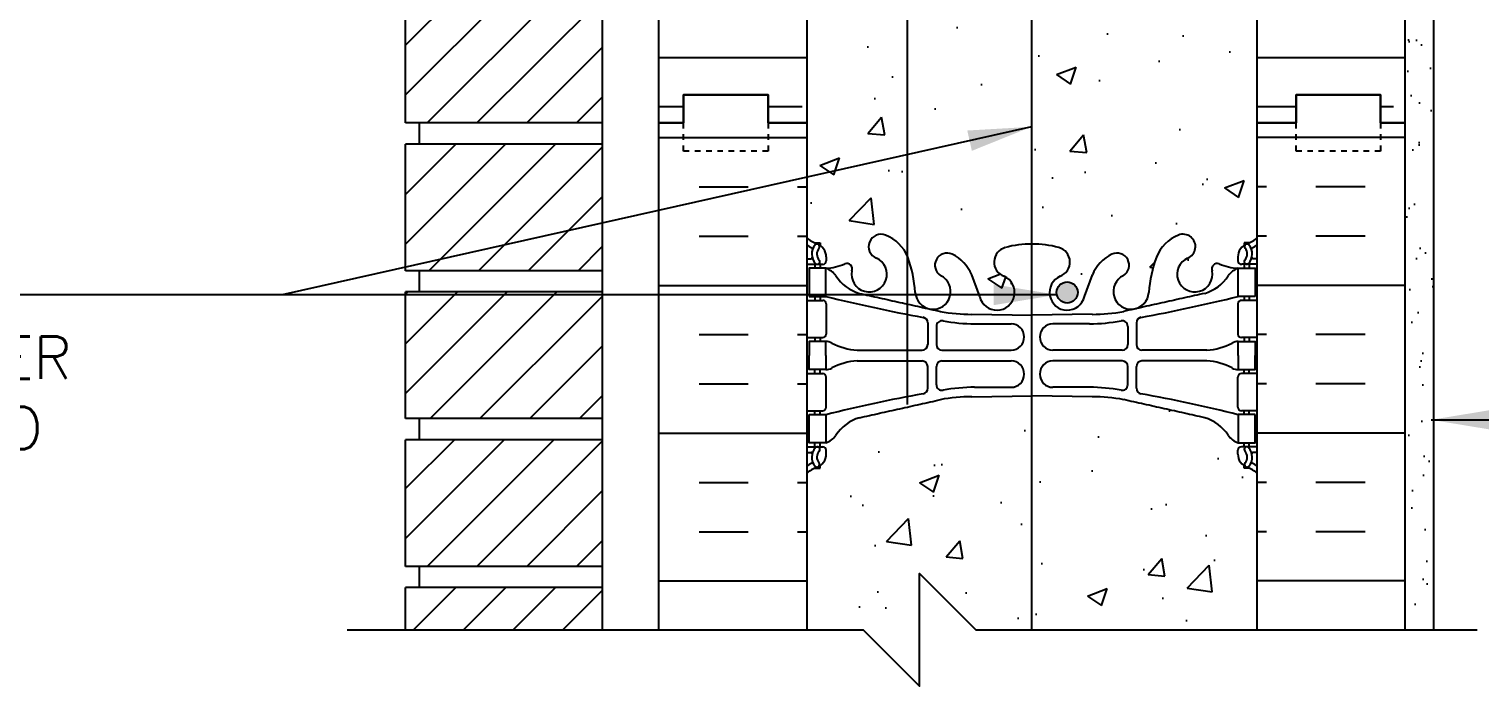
# Model space of a CAD drawing. Header units: inches. Extents: x 148.1 to 227.6, y 132.6 to 222.6.
# Drawn here: x 185.03 to 210.8, y 168.81 to 180.48 of the extents above; entities that cross this region are included whole.
import ezdxf

# ---------------------------------------------------------------- set-up
doc = ezdxf.new("R2010")
doc.units = ezdxf.units.IN
doc.header["$LTSCALE"] = 0.5
doc.header["$MEASUREMENT"] = 0
doc.linetypes.add('DASHED2', pattern=[0.375, 0.25, -0.125])
for name, color, linetype in [('HATCH', 12, 'Continuous'), ('line25', 2, 'Continuous'), ('LINE3', 3, 'Continuous'), ('LINE50', 5, 'Continuous'), ('LINE9', 9, 'Continuous'), ('TEXT', 4, 'Continuous'), ('Web_Edge', 9, 'Continuous')]:
    doc.layers.add(name, color=color, linetype=linetype)
doc.styles.add('DIM', font='romans.shx', dxfattribs={"width": 0.7})
doc.styles.add('ROMANS', font='romans.shx', dxfattribs={"height": 0.75})
doc.dimstyles.new('ext_12', dxfattribs={"dimscale": 12, "dimtxt": 0.09375, "dimasz": 0.09375, "dimexe": 0.09375, "dimexo": 0.0625, "dimgap": 0.0625, "dimtad": 1, "dimdec": 1, "dimzin": 3, "dimdsep": 46, "dimlunit": 4, "dimtxsty": 'DIM', "dimcen": 0.09, "dimdle": 0.09375, "dimclrt": 4, "dimadec": 0, "dimazin": 0, "dimtfac": 1, "dimtdec": 1, "dimtmove": 2, "dimatfit": 3, "dimfxl": 1, "dimfrac": 2, "dimtolj": 1, "dimtzin": 0, "dimarcsym": 0})
pattern_1 = [(45, (127.98476, -19.65897), (-0.4419417, 0.4419417), [])]

msp = doc.modelspace()

# ---------------------------------------------------------------- hatches: boundary and pattern name
at = {"layer": 'HATCH'}
h = msp.add_hatch(dxfattribs=at)
h.set_pattern_fill('AR-CONC', color=256, scale=0.5)
h.set_pattern_definition([(50, (0, 0), (3.5863, -0.31376), [0.375, -4.125]), (355, (0, 0), (-0.693757, 3.76096), [0.3, -3.3]), (100.4514, (0.299, -0.026), (2.892544, 3.4472), [0.3187, -3.50571]), (46.1842, (0, 1), (5.336207, -0.827596), [0.5625, -6.1875]), (96.6356, (0.4447, 0.931), (4.67331, 4.87059), [0.47805, -5.25857]), (351.1842, (0, 1), (4.67331, 4.87059), [0.45, -4.95]), (21, (0.5, 0.75), (2.984535, -2.013094), [0.375, -4.125]), (326, (0.5, 0.75), (1.216577, 3.62575), [0.3, -3.3]), (71.4514, (0.7487, 0.5822), (4.20111, 1.612656), [0.3187, -3.50571]), (37.5, (0, 0), (0.0607993, 1.6644693), [0, -3.26, 0, -3.35, 0, -3.3125]), (7.5, (0, 0), (1.315348, 1.972059), [0, -1.91, 0, -3.185, 0, -1.2625]), (327.5, (-1.115, 0), (2.669112, -0.1127744), [0, -1.25, 0, -3.9, 0, -5.175]), (317.5, (-1.615, 0), (2.91593, 0.500525), [0, -1.625, 0, -2.59, 0, -3.675])])
edge = h.paths.add_edge_path()
edge.add_arc((206.623, 220.148), 0.364, 109.6613, 145.0225, ccw=False)
edge.add_line((206.501, 220.491), (206.606, 220.491))
edge.add_line((206.606, 220.491), (206.606, 220.561))
edge.add_line((206.606, 220.561), (206.559, 220.561))
edge.add_arc((206.559, 220.623), 0.0625, 180, 270, ccw=False)
edge.add_line((206.496, 220.623), (206.496, 220.691))
edge.add_arc((206.746, 220.691), 0.25, 124.0558, 180, ccw=False)
edge.add_line((206.606, 220.898), (206.606, 220.94))
edge.add_line((206.606, 220.94), (206.696, 220.94))
edge.add_arc((206.496, 221.398), 0.5, 293.5782, 313.7891)
edge.add_line((206.842, 221.037), (206.842, 221.575))
edge.add_line((206.842, 221.575), (201.842, 221.575))
edge.add_line((201.842, 221.575), (200.842, 222.575))
edge.add_line((200.842, 222.575), (200.842, 220.575))
edge.add_line((200.842, 220.575), (199.842, 221.575))
edge.add_line((199.842, 221.575), (198.842, 221.575))
edge.add_line((198.842, 221.575), (198.842, 221.037))
edge.add_arc((199.188, 221.398), 0.5, 226.2109, 246.4218)
edge.add_line((198.988, 220.94), (199.078, 220.94))
edge.add_line((199.078, 220.94), (199.078, 220.898))
edge.add_arc((198.938, 220.691), 0.25, 0, 55.9442, ccw=False)
edge.add_line((199.188, 220.691), (199.188, 220.623))
edge.add_arc((199.126, 220.623), 0.0625, -90, 0, ccw=False)
edge.add_line((199.126, 220.561), (199.078, 220.561))
edge.add_line((199.078, 220.561), (199.078, 220.491))
edge.add_line((199.078, 220.491), (199.183, 220.491))
edge.add_arc((199.061, 220.148), 0.364, 34.9775, 70.3387, ccw=False)
edge.add_arc((199.984, 220.76), 0.743, 212.7919, 253.8107)
edge.add_spline(control_points=[(199.776, 220.045), (201.214, 219.725)], knot_values=[0, 0, 1, 1], degree=1, periodic=0)
edge.add_arc((201.77, 222.657), 2.984, 259.2546, 270.0995)
edge.add_line((201.775, 219.673), (202.842, 219.657))
edge.add_line((202.842, 219.657), (203.909, 219.673))
edge.add_arc((203.914, 222.657), 2.984, 269.9005, 280.7454)
edge.add_spline(control_points=[(204.47, 219.725), (205.908, 220.045)], knot_values=[0, 0, 1, 1], degree=1, periodic=0)
edge.add_arc((205.7, 220.76), 0.743, 286.1893, 327.2081)
h.paths.add_polyline_path([(206.842, 216.845, 0.088416), (206.696, 216.942), (206.606, 216.942), (206.606, 216.984, -0.249069), (206.496, 217.191), (206.496, 217.258, -0.414214), (206.559, 217.321), (206.606, 217.321), (206.606, 217.391), (206.501, 217.391, 0.085348), (206.172, 217.315, -0.669601), (206.039, 217.436, 2.087231), (205.605, 217.211, -1), (205.442, 216.802, -0.21345), (205.05, 217.192, -0.069923), (204.913, 217.835, 1.702394), (204.463, 217.523, -0.940793), (204.259, 217.139, -0.173075), (203.914, 217.506), (203.771, 217.893, 1.612474), (203.339, 217.533, -0.734872), (203.316, 217.022, -0.068475), (202.842, 216.96, -0.068475), (202.368, 217.022, -0.734872), (202.345, 217.533, 1.612474), (201.913, 217.893), (201.771, 217.506, -0.173075), (201.425, 217.139, -0.940793), (201.221, 217.523, 1.702394), (200.771, 217.835, -0.069923), (200.635, 217.192, -0.21345), (200.242, 216.802, -1), (200.079, 217.211, 2.087231), (199.645, 217.436, -0.669601), (199.513, 217.315, 0.085348), (199.183, 217.391), (199.078, 217.391), (199.078, 217.321), (199.126, 217.321, -0.414214), (199.188, 217.258), (199.188, 217.191, -0.249069), (199.078, 216.984), (199.078, 216.942), (198.988, 216.942, 0.088416), (198.842, 216.845), (198.842, 214.81), (198.842, 214.051), (198.921, 214.293, -0.725737), (199.027, 214.312), (199.076, 214.162), (199.202, 214.162, -0.414214), (199.252, 214.112), (199.252, 214.082), (199.352, 214.082), (199.352, 212.48, -0.380397), (199.645, 212.185, 2.087231), (200.079, 212.41, -1), (200.242, 212.818, -0.21345), (200.635, 212.429, -0.069923), (200.771, 211.785, 1.702394), (201.221, 212.098, -0.940793), (201.425, 212.481, -0.173075), (201.771, 212.114), (201.913, 211.728, 1.612474), (202.345, 212.087, -0.734872), (202.368, 212.598, -0.068475), (202.842, 212.66, -0.068475), (203.316, 212.598, -0.734872), (203.339, 212.087, 1.612474), (203.771, 211.728), (203.914, 212.114, -0.173075), (204.259, 212.481, -0.940793), (204.463, 212.098, 1.702394), (204.913, 211.785, -0.069923), (205.05, 212.429, -0.21345), (205.442, 212.818, -1), (205.605, 212.41, 2.087231), (206.039, 212.185, -0.380392), (206.332, 212.48), (206.332, 214.082), (206.432, 214.082), (206.432, 214.112, -0.414214), (206.482, 214.162), (206.608, 214.162), (206.651, 214.293, -0.725737), (206.757, 214.312), (206.842, 214.051)])
h.paths.add_polyline_path([(206.212, 205.923), (206.332, 206.123), (206.332, 207.591, 0.268138), (206.171, 207.74), (199.513, 207.74, 0.268156), (199.352, 207.591), (199.352, 206.123), (199.472, 205.923), (199.472, 205.81), (199.472, 205.698), (199.352, 205.498), (199.352, 204.029, 0.268156), (199.513, 203.881), (206.171, 203.881, 0.268138), (206.332, 204.029), (206.332, 205.498), (206.212, 205.698), (206.212, 205.81)])
h.paths.add_polyline_path([(202.391, 201.912), (199.727, 201.912, 0.225652), (199.352, 201.537), (199.352, 201.347, -0.154761), (199.622, 201.313, -0.520567), (199.929, 201.313, -0.520567), (200.225, 201.313, -0.520567), (200.464, 201.313, -0.520567), (200.844, 201.313, -0.520567), (201.367, 201.313, -0.520567), (201.868, 201.313, -0.520567), (202.231, 201.313, -0.520567), (202.68, 201.313, -0.111436), (202.766, 201.39), (202.766, 201.537, 0.225652)])
h.paths.add_polyline_path([(202.766, 203.319, 0.225652), (202.391, 203.694), (199.727, 203.694, 0.225652), (199.352, 203.319), (199.352, 202.478, 0.225652), (199.727, 202.103), (202.391, 202.103, 0.225652), (202.766, 202.478)])
h.paths.add_polyline_path([(206.332, 203.319, 0.225652), (205.957, 203.694), (203.293, 203.694, 0.225652), (202.918, 203.319), (202.918, 202.478, 0.225652), (203.293, 202.103), (205.957, 202.103, 0.225652), (206.332, 202.478)])
h.paths.add_polyline_path([(205.957, 201.912), (203.293, 201.912, 0.225652), (202.918, 201.537), (202.918, 201.424, -0.22156), (203.11, 201.313, -0.520567), (203.297, 201.313, -0.520567), (203.801, 201.313, -0.520567), (204.028, 201.313, -0.364923), (204.342, 201.313, -0.364923), (204.656, 201.313, -0.520567), (204.883, 201.313, -0.520567), (205.387, 201.313, -0.520567), (205.573, 201.313, -0.520567), (206.003, 201.313, -0.35103), (206.332, 201.409), (206.332, 201.537, 0.225652)])
h.paths.add_polyline_path([(202.766, 210.924, 0.225652), (202.391, 211.299), (199.727, 211.299, 0.225652), (199.352, 210.924), (199.352, 210.084, 0.225652), (199.727, 209.709), (202.391, 209.709, 0.225652), (202.766, 210.084)])
h.paths.add_polyline_path([(202.766, 209.143, 0.225652), (202.391, 209.518), (199.727, 209.518, 0.225652), (199.352, 209.143), (199.352, 208.302, 0.225652), (199.727, 207.927), (202.391, 207.927, 0.225652), (202.766, 208.302)])
h.paths.add_polyline_path([(206.332, 208.302), (206.332, 209.143, 0.225652), (205.957, 209.518), (203.293, 209.518, 0.225652), (202.918, 209.143), (202.918, 208.302, 0.225652), (203.293, 207.927), (205.957, 207.927, 0.225652)])
h.paths.add_polyline_path([(206.332, 210.924, 0.225652), (205.957, 211.299), (203.293, 211.299, 0.225652), (202.918, 210.924), (202.918, 210.084, 0.225652), (203.293, 209.709), (205.957, 209.709, 0.225652), (206.332, 210.084)])
h.paths.add_polyline_path([(226.605, 201.31), (206.477, 201.31), (206.477, 201.342, 0.0436), (206.452, 201.313, 0.520567), (206.003, 201.313, 0.520567), (205.573, 201.313, 0.520567), (205.387, 201.313, 0.520567), (204.883, 201.313, 0.520567), (204.656, 201.313, 0.364923), (204.342, 201.313, 0.364923), (204.028, 201.313, 0.520567), (203.801, 201.313, 0.520567), (203.297, 201.313, 0.520567), (203.11, 201.313, 0.520567), (202.68, 201.313, 0.520567), (202.231, 201.313, 0.520567), (201.868, 201.313, 0.520567), (201.367, 201.313, 0.520567), (200.844, 201.313, 0.520567), (200.464, 201.313, 0.520567), (200.225, 201.313, 0.520567), (199.929, 201.313, 0.520567), (199.622, 201.313, 0.154761), (199.352, 201.347, 0.086464), (199.207, 201.293), (199.207, 200.455), (198.842, 200.455), (198.842, 199.705), (199.207, 199.705), (199.207, 198.505), (198.842, 198.505), (198.842, 197.186, -0.487807), (199.102, 197.189, -0.182463), (199.21, 197.263), (202.056, 197.263), (202.056, 197.31), (206.842, 197.31), (207.542, 198.81), (209.542, 198.81), (210.241, 197.31), (213.241, 197.31), (213.94, 198.81), (215.94, 198.81), (216.64, 197.31), (219.64, 197.31), (220.339, 198.81), (222.339, 198.81), (223.039, 197.31), (226.039, 197.31), (226.605, 198.523)])
h.paths.add_polyline_path([(202.056, 197.263), (199.21, 197.263), (199.21, 194.81), (202.056, 194.81)])
h.paths.add_polyline_path([(200.079, 194.41, -0.228211), (199.95, 194.551), (199.21, 194.551), (199.21, 194.808), (199.207, 194.81), (199.21, 194.81), (199.21, 197.263, 0.182463), (199.102, 197.189, 0.487807), (198.842, 197.186), (198.842, 196.81), (198.842, 194.776, 0.088416), (198.988, 194.679), (199.078, 194.679), (199.078, 194.637, -0.249069), (199.188, 194.43), (199.188, 194.362, -0.414214), (199.126, 194.3), (199.078, 194.3), (199.078, 194.23), (199.183, 194.23, 0.085348), (199.513, 194.305, -0.669601), (199.645, 194.185, 2.087231)])
h.paths.add_polyline_path([(201.221, 194.098, -0.940793), (201.425, 194.481, -0.173075), (201.771, 194.114), (201.913, 193.728, 1.612474), (202.345, 194.087, -0.589759), (202.272, 194.551), (200.573, 194.551, -0.050441), (200.635, 194.429, -0.068226), (200.77, 193.801, 1.753171)])
h.paths.add_polyline_path([(203.914, 194.114, -0.173075), (204.259, 194.481, -0.940793), (204.463, 194.098, 1.753171), (204.914, 193.801, -0.068226), (205.05, 194.429, -0.050441), (205.111, 194.551), (203.412, 194.551, -0.589759), (203.339, 194.087, 1.612474), (203.771, 193.728)])
h.paths.add_polyline_path([(204.259, 181.139, -0.173075), (203.914, 181.506), (203.771, 181.893, 1.612474), (203.339, 181.533, -0.734872), (203.316, 181.022, -0.068475), (202.842, 180.96, -0.068475), (202.368, 181.022, -0.734872), (202.345, 181.533, 1.612474), (201.913, 181.893), (201.771, 181.506, -0.173075), (201.425, 181.139, -0.940793), (201.221, 181.523, 1.702394), (200.771, 181.835, -0.069923), (200.635, 181.192, -0.21345), (200.242, 180.802, -1), (200.079, 181.211, 2.087231), (199.645, 181.436, -0.669601), (199.513, 181.315, 0.085348), (199.183, 181.391), (199.078, 181.391), (199.078, 181.321), (199.126, 181.321, -0.414214), (199.188, 181.258), (199.188, 181.191, -0.249069), (199.078, 180.984), (199.078, 180.942), (198.988, 180.942, 0.088416), (198.842, 180.845), (198.842, 178.81), (198.842, 176.776, 0.088416), (198.988, 176.679), (199.078, 176.679), (199.078, 176.637, -0.249069), (199.188, 176.43), (199.188, 176.362, -0.414214), (199.126, 176.3), (199.078, 176.3), (199.078, 176.23), (199.183, 176.23, 0.085348), (199.513, 176.305, -0.669601), (199.645, 176.185, 2.087231), (200.079, 176.41, -1), (200.242, 176.818, -0.21345), (200.635, 176.429, -0.069923), (200.771, 175.785, 1.702394), (201.221, 176.098, -0.940793), (201.425, 176.481, -0.173075), (201.771, 176.114), (201.913, 175.728, 1.612474), (202.345, 176.087, -0.734872), (202.368, 176.598, -0.068475), (202.842, 176.66, -0.068475), (203.316, 176.598, -0.734872), (203.339, 176.087, 1.612474), (203.771, 175.728), (203.914, 176.114, -0.173075), (204.259, 176.481, -0.940793), (204.463, 176.098, 1.702394), (204.913, 175.785, -0.069923), (205.05, 176.429, -0.21345), (205.442, 176.818, -1), (205.605, 176.41, 2.087231), (206.039, 176.185, -0.669601), (206.172, 176.305, 0.085348), (206.501, 176.23), (206.606, 176.23), (206.606, 176.3), (206.559, 176.3, -0.414214), (206.496, 176.362), (206.496, 176.43, -0.249069), (206.606, 176.637), (206.606, 176.679), (206.696, 176.679, 0.088416), (206.842, 176.776), (206.842, 178.81), (206.842, 180.845, 0.088416), (206.696, 180.942), (206.606, 180.942), (206.606, 180.984, -0.249069), (206.496, 181.191), (206.496, 181.258, -0.414214), (206.559, 181.321), (206.606, 181.321), (206.606, 181.391), (206.501, 181.391, 0.085348), (206.172, 181.315, -0.669601), (206.039, 181.436, 2.087231), (205.605, 181.211, -1), (205.442, 180.802, -0.21345), (205.05, 181.192, -0.069923), (204.913, 181.835, 1.702394), (204.463, 181.523, -0.940793)])
edge = h.paths.add_edge_path()
edge.add_spline(control_points=[(205.908, 173.575), (204.47, 173.896)], knot_values=[0, 0, 1, 1], degree=1, periodic=0)
edge.add_arc((203.914, 170.964), 2.984, 79.2546, 90.0995)
edge.add_line((203.909, 173.948), (202.842, 173.964))
edge.add_line((202.842, 173.964), (201.775, 173.948))
edge.add_arc((201.77, 170.964), 2.984, 89.9005, 100.7454)
edge.add_spline(control_points=[(201.214, 173.896), (199.776, 173.575)], knot_values=[0, 0, 1, 1], degree=1, periodic=0)
edge.add_arc((199.984, 172.861), 0.743, 106.1893, 145.772)
edge.add_arc((199.061, 173.472), 0.364, 289.6613, 327.9576, ccw=False)
edge.add_line((199.183, 173.13), (199.078, 173.13))
edge.add_line((199.078, 173.13), (199.078, 173.06))
edge.add_line((199.078, 173.06), (199.126, 173.06))
edge.add_arc((199.126, 172.997), 0.0625, 0, 90, ccw=False)
edge.add_line((199.188, 172.997), (199.188, 172.93))
edge.add_arc((198.938, 172.93), 0.25, 304.0558, 360, ccw=False)
edge.add_line((199.078, 172.723), (199.078, 172.681))
edge.add_line((199.078, 172.681), (198.988, 172.681))
edge.add_arc((199.188, 172.223), 0.5, 113.5782, 133.7891)
edge.add_line((198.842, 172.584), (198.842, 169.81))
edge.add_line((198.842, 169.81), (199.842, 169.81))
edge.add_line((199.842, 169.81), (200.842, 168.81))
edge.add_line((200.842, 168.81), (200.842, 170.81))
edge.add_line((200.842, 170.81), (201.842, 169.81))
edge.add_line((201.842, 169.81), (206.842, 169.81))
edge.add_line((206.842, 169.81), (206.842, 172.584))
edge.add_arc((206.496, 172.223), 0.5, 46.2109, 66.4218)
edge.add_line((206.696, 172.681), (206.606, 172.681))
edge.add_line((206.606, 172.681), (206.606, 172.723))
edge.add_arc((206.746, 172.93), 0.25, 180, 235.9442, ccw=False)
edge.add_line((206.496, 172.93), (206.496, 172.997))
edge.add_arc((206.559, 172.997), 0.0625, 90, 180, ccw=False)
edge.add_line((206.559, 173.06), (206.606, 173.06))
edge.add_line((206.606, 173.06), (206.606, 173.13))
edge.add_line((206.606, 173.13), (206.501, 173.13))
edge.add_arc((206.623, 173.472), 0.364, 212.0424, 250.3387, ccw=False)
edge.add_arc((205.7, 172.861), 0.743, 34.228, 73.8107)
h = msp.add_hatch(dxfattribs=at)
h.set_pattern_fill('INSUL', color=256, scale=7, style=0)
h.set_pattern_definition([(0, (208.3817, 190.474), (0, 2.625), []), (0, (208.3817, 191.349), (0, 2.625), [0.875, -0.875]), (0, (208.3817, 192.224), (0, 2.625), [0.875, -0.875])])
h.paths.add_polyline_path([(196.217, 178.81), (196.655, 178.81), (196.655, 179.31), (198.155, 179.31), (198.155, 178.81), (198.842, 178.81), (198.842, 196.81), (198.155, 196.81), (198.155, 197.31), (196.655, 197.31), (196.655, 196.81), (196.217, 196.81)])
h.paths.add_polyline_path([(209.467, 195.56), (206.842, 195.56), (206.842, 178.81), (207.53, 178.81), (207.53, 179.31), (209.03, 179.31), (209.03, 178.81), (209.467, 178.81)])
h.paths.add_polyline_path([(209.467, 195.56), (206.842, 195.56), (206.842, 178.81), (207.53, 178.81), (207.53, 179.31), (209.03, 179.31), (209.03, 178.81), (209.467, 178.81)])
h.paths.add_polyline_path([(209.467, 195.56), (206.842, 195.56), (206.842, 178.81), (207.53, 178.81), (207.53, 179.31), (209.03, 179.31), (209.03, 178.81), (209.467, 178.81)])
h = msp.add_hatch(dxfattribs=at)
h.set_pattern_fill('AR-SAND', color=256, scale=0.5, style=0)
h.set_pattern_definition([(37.5, (133.76064, 68.7826), (-0.0314967, 0.963412), [0, -0.76, 0, -0.85, 0, -0.8125]), (7.5, (133.7606, 68.7826), (0.884888, 1.411073), [0, -0.41, 0, -0.685, 0, -0.2625]), (327.5, (133.14564, 68.7826), (1.557071, 0.0028295), [0, -0.25, 0, -0.9, 0, -1.175]), (317.5, (133.1456, 68.7826), (1.503063, 0.438838), [0, -0.125, 0, -0.59, 0, -0.675])])
h.paths.add_polyline_path([(209.967, 194.81), (209.467, 194.81), (209.467, 178.81), (209.467, 169.81), (209.967, 169.81)])
h = msp.add_hatch(dxfattribs=at)
h.set_pattern_fill('ANSI31', color=256, scale=5, style=0)
h.set_pattern_definition(pattern_1)
h.paths.add_polyline_path([(195.217, 181.06), (191.717, 181.06), (191.717, 178.81), (195.217, 178.81)])
h = msp.add_hatch(dxfattribs=at)
h.set_pattern_fill('ANSI31', color=256, scale=5, style=0)
h.set_pattern_definition(pattern_1)
h.paths.add_polyline_path([(195.217, 176.185), (195.217, 178.435), (191.717, 178.435), (191.717, 176.185)])
h = msp.add_hatch(dxfattribs=at)
h.set_pattern_fill('ANSI31', color=256, scale=5, style=0)
h.set_pattern_definition(pattern_1)
h.paths.add_polyline_path([(195.217, 175.526), (195.217, 175.81), (191.717, 175.81), (191.717, 174.878)])
h = msp.add_hatch(dxfattribs=at)
h.set_pattern_fill('ANSI31', color=256, scale=5, style=0)
h.set_pattern_definition(pattern_1)
h.paths.add_polyline_path([(195.217, 173.56), (195.217, 175.526), (191.717, 174.878), (191.717, 173.56)])
h = msp.add_hatch(dxfattribs=at)
h.set_pattern_fill('ANSI31', color=256, scale=5, style=0)
h.set_pattern_definition([(45, (127.98476, -27.53397), (-0.4419417, 0.4419417), [])])
h.paths.add_polyline_path([(195.217, 173.185), (191.717, 173.185), (191.717, 170.935), (195.217, 170.935)])
at = {"layer": 'LINE3'}
msp.add_hatch(color=256, dxfattribs=at).paths.add_polyline_path([(203.278, 175.8, 1), (203.653, 175.8, 1)])

# ---------------------------------------------------------------- linework, layer by layer
at = {"layer": 'HATCH'}
for p, q in [((196.217, 178.551), (198.842, 178.551)), ((209.467, 178.551), (206.842, 178.551)), ((196.93, 177.676), (197.805, 177.676)), ((198.68, 177.676), (198.842, 177.676)), ((207.004, 177.676), (206.842, 177.676)), ((208.754, 177.676), (207.879, 177.676)), ((196.93, 176.801), (197.805, 176.801)), ((198.68, 176.801), (198.842, 176.801)), ((207.004, 176.801), (206.842, 176.801)), ((208.754, 176.801), (207.879, 176.801)), ((196.217, 175.926), (198.842, 175.926)), ((209.467, 175.926), (206.842, 175.926)), ((196.93, 175.051), (197.805, 175.051)), ((198.68, 175.051), (198.842, 175.051)), ((207.004, 175.051), (206.842, 175.051)), ((208.754, 175.051), (207.879, 175.051)), ((196.93, 174.176), (197.805, 174.176)), ((198.68, 174.176), (198.842, 174.176)), ((207.004, 174.176), (206.842, 174.176)), ((208.754, 174.176), (207.879, 174.176)), ((196.217, 173.301), (198.842, 173.301)), ((209.467, 173.301), (206.842, 173.301)), ((196.93, 172.426), (197.805, 172.426)), ((198.68, 172.426), (198.842, 172.426)), ((207.004, 172.426), (206.842, 172.426)), ((208.754, 172.426), (207.879, 172.426)), ((196.93, 171.551), (197.805, 171.551)), ((198.68, 171.551), (198.842, 171.551)), ((207.004, 171.551), (206.842, 171.551)), ((208.754, 171.551), (207.879, 171.551)), ((191.717, 170.549), (191.729, 170.56)), ((191.863, 169.81), (192.613, 170.56)), ((192.747, 169.81), (193.497, 170.56)), ((193.63, 169.81), (194.38, 170.56)), ((196.217, 170.676), (198.842, 170.676)), ((209.467, 170.676), (206.842, 170.676)), ((194.514, 169.81), (195.217, 170.513))]:
    msp.add_line(p, q, dxfattribs=at)
at = {"layer": 'line25'}
for p, q in [((198.842, 196.81), (198.842, 178.81)), ((206.842, 178.81), (206.842, 196.81)), ((191.717, 178.81), (191.717, 181.06)), ((195.217, 169.81), (195.217, 181.06)), ((195.217, 178.81), (191.717, 178.81)), ((191.967, 178.435), (191.967, 178.81)), ((198.842, 178.81), (198.842, 169.81)), ((206.842, 169.81), (206.842, 178.81)), ((191.717, 176.185), (191.717, 178.435)), ((195.217, 178.435), (191.717, 178.435)), ((195.217, 176.185), (191.717, 176.185)), ((191.967, 175.81), (191.967, 176.185)), ((195.217, 175.81), (191.717, 175.81)), ((191.717, 173.56), (191.717, 175.81)), ((195.217, 173.56), (191.717, 173.56)), ((191.967, 173.185), (191.967, 173.56)), ((191.717, 170.935), (191.717, 173.185)), ((195.217, 173.185), (191.717, 173.185)), ((195.217, 170.935), (191.717, 170.935)), ((191.967, 170.56), (191.967, 170.935)), ((191.717, 169.81), (191.717, 170.56)), ((195.217, 170.56), (191.717, 170.56))]:
    msp.add_line(p, q, dxfattribs=at)
at = {"layer": 'LINE3'}
for p, q in [((200.624, 194.551), (200.624, 173.81)), ((202.831, 190.532), (202.831, 169.81))]:
    msp.add_line(p, q, dxfattribs=at)
msp.add_circle((203.466, 175.8), 0.188, dxfattribs=at)
at = {"layer": 'LINE50'}
for p, q in [((196.217, 178.81), (196.217, 196.81)), ((209.467, 178.81), (209.467, 196.81)), ((196.217, 169.81), (196.217, 178.81)), ((209.467, 169.81), (209.467, 178.81))]:
    msp.add_line(p, q, dxfattribs=at)
for points in [[(198.842, 178.81), (198.155, 178.81), (198.155, 179.31), (196.655, 179.31), (196.655, 178.81), (196.217, 178.81)], [(196.217, 178.81), (196.655, 178.81), (196.655, 179.31), (198.155, 179.31), (198.155, 178.81), (198.842, 178.81)], [(206.842, 178.81), (207.53, 178.81), (207.53, 179.31), (209.03, 179.31), (209.03, 178.81), (209.467, 178.81)], [(209.467, 178.81), (209.03, 178.81), (209.03, 179.31), (207.53, 179.31), (207.53, 178.81), (206.842, 178.81)]]:
    msp.add_lwpolyline(points, dxfattribs=at)
at = {"layer": 'LINE9'}
msp.add_line((209.967, 194.81), (209.967, 169.81), dxfattribs=at)
at = {"layer": 'LINE9', "linetype": 'DASHED2', "ltscale": 0.15}
for points in [[(198.155, 178.81), (198.155, 178.81), (198.155, 178.31), (196.655, 178.31), (196.655, 178.81), (196.655, 178.81)], [(209.03, 178.81), (209.03, 178.81), (209.03, 178.31), (207.53, 178.31), (207.53, 178.81), (207.53, 178.81)]]:
    msp.add_lwpolyline(points, dxfattribs=at)
at = {"layer": 'LINE9'}
msp.add_lwpolyline([(190.685, 169.81), (199.842, 169.81), (200.842, 168.81), (200.842, 170.81), (201.842, 169.81), (210.748, 169.81)], dxfattribs=at)
at = {"layer": 'Web_Edge'}
for p, q in [((198.988, 176.679), (199.078, 176.679)), ((199.078, 176.679), (199.078, 176.637)), ((206.696, 176.679), (206.606, 176.679)), ((206.606, 176.679), (206.606, 176.637)), ((198.842, 176.4), (198.92, 176.4)), ((198.842, 176.3), (199.126, 176.3)), ((198.988, 176.3), (198.988, 176.23)), ((199.078, 176.3), (199.078, 176.23)), ((199.188, 176.43), (199.188, 176.362)), ((206.496, 176.43), (206.496, 176.362)), ((206.842, 176.3), (206.559, 176.3)), ((206.606, 176.3), (206.606, 176.23)), ((206.696, 176.3), (206.696, 176.23)), ((206.842, 176.4), (206.764, 176.4)), ((201.913, 175.728), (201.771, 176.114)), ((203.771, 175.728), (203.914, 176.114)), ((198.988, 175.73), (198.988, 175.66)), ((199.078, 175.73), (199.078, 175.66)), ((206.606, 175.73), (206.606, 175.66)), ((206.696, 175.73), (206.696, 175.66)), ((198.842, 175.66), (199.126, 175.66)), ((199.188, 175.597), (199.188, 175.062)), ((206.496, 175.597), (206.496, 175.062)), ((206.842, 175.66), (206.559, 175.66)), ((200.99, 175.26), (200.99, 174.875)), ((201.143, 175.198), (201.143, 174.875)), ((201.775, 175.412), (202.842, 175.396)), ((201.823, 175.244), (202.47, 175.244)), ((203.909, 175.412), (202.842, 175.396)), ((203.861, 175.244), (203.214, 175.244)), ((204.542, 175.198), (204.542, 174.875)), ((204.694, 175.26), (204.694, 174.875)), ((198.842, 175), (199.126, 175)), ((198.988, 175), (198.988, 174.93)), ((199.078, 175), (199.078, 174.93)), ((206.842, 175), (206.559, 175)), ((206.606, 175), (206.606, 174.93)), ((206.696, 175), (206.696, 174.93)), ((199.736, 174.774), (200.89, 174.775)), ((201.243, 174.775), (202.47, 174.775)), ((204.442, 174.775), (203.214, 174.775)), ((205.948, 174.774), (204.794, 174.775)), ((198.988, 174.36), (198.988, 174.43)), ((199.078, 174.36), (199.078, 174.43)), ((199.736, 174.585), (200.89, 174.584)), ((200.99, 174.1), (200.99, 174.484)), ((201.143, 174.162), (201.143, 174.484)), ((201.243, 174.584), (202.47, 174.584)), ((204.442, 174.584), (203.214, 174.584)), ((204.542, 174.162), (204.542, 174.484)), ((204.694, 174.1), (204.694, 174.484)), ((205.948, 174.585), (204.794, 174.584)), ((206.606, 174.36), (206.606, 174.43)), ((206.696, 174.36), (206.696, 174.43)), ((198.842, 174.36), (199.126, 174.36)), ((199.188, 173.762), (199.188, 174.297)), ((206.496, 173.762), (206.496, 174.297)), ((206.842, 174.36), (206.559, 174.36)), ((201.775, 173.948), (202.842, 173.964)), ((201.823, 174.116), (202.47, 174.116)), ((203.909, 173.948), (202.842, 173.964)), ((203.861, 174.116), (203.214, 174.116)), ((198.842, 173.7), (199.126, 173.7)), ((198.988, 173.63), (198.988, 173.7)), ((199.078, 173.63), (199.078, 173.7)), ((206.842, 173.7), (206.559, 173.7)), ((206.606, 173.63), (206.606, 173.7)), ((206.696, 173.63), (206.696, 173.7)), ((198.988, 173.06), (198.988, 173.13)), ((199.078, 173.06), (199.078, 173.13)), ((206.606, 173.06), (206.606, 173.13)), ((206.696, 173.06), (206.696, 173.13)), ((198.842, 173.06), (199.126, 173.06)), ((198.842, 172.96), (198.92, 172.96)), ((199.188, 172.93), (199.188, 172.997)), ((206.496, 172.93), (206.496, 172.997)), ((206.842, 173.06), (206.559, 173.06)), ((206.842, 172.96), (206.764, 172.96)), ((198.988, 172.681), (199.078, 172.681)), ((199.078, 172.681), (199.078, 172.723)), ((206.606, 172.681), (206.606, 172.723)), ((206.696, 172.681), (206.606, 172.681))]:
    msp.add_line(p, q, dxfattribs=at)
for points in [[(198.883, 175.73), (199.183, 175.73), (199.183, 176.23), (198.883, 176.23)], [(206.801, 175.73), (206.501, 175.73), (206.501, 176.23), (206.801, 176.23)], [(198.883, 173.63), (199.183, 173.63), (199.183, 173.13), (198.883, 173.13)], [(206.801, 173.63), (206.501, 173.63), (206.501, 173.13), (206.801, 173.13)]]:
    msp.add_lwpolyline(points, close=True, dxfattribs=at)
for points in [[(199.183, 174.68), (199.183, 174.93), (198.883, 174.93), (198.883, 174.68)], [(206.501, 174.68), (206.501, 174.93), (206.801, 174.93), (206.801, 174.68)], [(199.183, 174.68), (199.183, 174.43), (198.883, 174.43), (198.883, 174.68)], [(206.501, 174.68), (206.501, 174.43), (206.801, 174.43), (206.801, 174.68)]]:
    msp.add_lwpolyline(points, dxfattribs=at)
for centre, radius, start, end in [((199.188, 177.137), 0.5, 226.2109, 250.5288), ((200.161, 176.614), 0.22, 68.1963, 248.1963), ((200.003, 176.185), 0.677, 21.1239, 69.3197), ((205.681, 176.185), 0.677, 110.6803, 158.8761), ((205.523, 176.614), 0.22, 291.8037, 111.8037), ((206.496, 177.137), 0.5, 289.4712, 313.7891), ((199.188, 177.137), 0.6, 234.7832, 245.0748), ((199.182, 176.484), 0.25, 140.1145, 222.4609), ((198.926, 176.574), 0.021, 343.464, 63.9957), ((199.024, 176.615), 0.045, 321.448, 139.1879), ((198.938, 176.43), 0.25, 0, 70.5288), ((199.182, 176.484), 0.16, 140.0001, 222.4609), ((201.335, 176.283), 0.217, 65.5264, 238.537), ((201.084, 175.813), 0.75, 23.6938, 62.9705), ((202.436, 176.339), 0.268, 104.7892, 250.0338), ((202.831, 174.906), 1.754, 89.6229, 105.2918), ((202.854, 174.906), 1.754, 74.7082, 90.3771), ((203.248, 176.339), 0.268, 289.9662, 75.2108), ((204.6, 175.813), 0.75, 117.0295, 156.3062), ((204.349, 176.283), 0.217, 301.463, 114.4736), ((206.746, 176.43), 0.25, 109.4712, 180), ((206.66, 176.615), 0.045, 40.8121, 218.552), ((206.502, 176.484), 0.16, 317.5391, 39.9999), ((206.502, 176.484), 0.25, 317.5391, 39.8855), ((206.758, 176.574), 0.021, 116.0043, 196.536), ((206.496, 177.137), 0.6, 294.9252, 305.2168), ((198.92, 176.419), 0.0196, 269.4032, 15.4901), ((199.031, 176.346), 0.045, 222.4609, 42.4609), ((199.126, 176.362), 0.0625, 270, 0), ((199.128, 177.226), 0.997, 273.1538, 293.1467), ((199.061, 175.887), 0.364, 34.9775, 70.3387), ((199.554, 176.218), 0.0968, 340.1551, 110.4331), ((199.952, 176.123), 0.314, 168.5886, 66.1916), ((198.412, 175.62), 2.365, 4.3895, 20.0015), ((207.272, 175.62), 2.365, 159.9985, 175.6105), ((205.732, 176.123), 0.314, 113.8084, 11.4114), ((206.13, 176.218), 0.0968, 69.5669, 199.8449), ((206.556, 177.226), 0.997, 246.8533, 266.8462), ((206.623, 175.887), 0.364, 109.6613, 145.0225), ((206.559, 176.362), 0.0625, 180, 270), ((206.654, 176.346), 0.045, 137.5391, 317.5391), ((206.764, 176.419), 0.0196, 164.5099, 270.5968), ((199.984, 176.498), 0.743, 212.7919, 253.8107), ((201.083, 175.816), 0.314, 182.7357, 63.9348), ((202.218, 175.8), 0.314, 193.4146, 66.1916), ((203.466, 175.8), 0.314, 113.8084, 346.5854), ((204.601, 175.816), 0.314, 116.0652, 357.2643), ((205.7, 176.498), 0.743, 286.1893, 327.2081), ((205.992, 203.15), 28.253, 256.0552, 259.6343), ((199.692, 203.15), 28.253, 280.3657, 283.9448), ((199.126, 175.597), 0.0625, 0, 90), ((201.77, 178.395), 2.984, 259.2546, 270.0995), ((203.914, 178.395), 2.984, 269.9005, 280.7454), ((206.559, 175.597), 0.0625, 90, 180), ((200.89, 175.26), 0.1, 360, 79.6343), ((201.243, 175.198), 0.1, 79.2546, 180), ((201.818, 178.228), 2.984, 259.2546, 270.0995), ((202.47, 175.009), 0.234, 270, 90), ((203.214, 175.009), 0.234, 90, 270), ((203.867, 178.228), 2.984, 269.9005, 280.7454), ((204.442, 175.198), 0.1, 0, 100.7454), ((204.794, 175.26), 0.1, 100.3657, 180), ((199.126, 175.062), 0.0625, 270, 0), ((199.179, 174.711), 0.219, 60.4937, 88.92), ((206.505, 174.711), 0.219, 91.08, 119.5063), ((206.559, 175.062), 0.0625, 180, 270), ((199.821, 175.931), 1.16, 242.5844, 265.8032), ((200.89, 174.875), 0.1, 270.0388, 360), ((201.243, 174.875), 0.1, 180, 270), ((204.442, 174.875), 0.1, 270, 0), ((204.794, 174.875), 0.1, 180, 269.9612), ((205.863, 175.931), 1.16, 274.1968, 297.4156), ((199.179, 174.648), 0.219, 271.08, 299.5063), ((199.821, 173.429), 1.16, 94.1968, 117.4156), ((200.89, 174.484), 0.1, 0, 89.9612), ((201.243, 174.484), 0.1, 90, 180), ((202.47, 174.35), 0.234, 270, 90), ((203.214, 174.35), 0.234, 90, 270), ((204.442, 174.484), 0.1, 0, 90), ((204.794, 174.484), 0.1, 90.0388, 180), ((205.863, 173.429), 1.16, 62.5844, 85.8032), ((206.505, 174.648), 0.219, 240.4937, 268.92), ((199.126, 174.297), 0.0625, 0, 90), ((201.243, 174.162), 0.1, 180, 280.7454), ((204.442, 174.162), 0.1, 259.2546, 0), ((206.559, 174.297), 0.0625, 90, 180), ((205.992, 146.209), 28.253, 100.3657, 103.9448), ((200.89, 174.1), 0.1, 280.3657, 0), ((201.77, 170.964), 2.984, 89.9005, 100.7454), ((201.818, 171.132), 2.984, 89.9005, 100.7454), ((203.867, 171.132), 2.984, 79.2546, 90.0995), ((203.914, 170.964), 2.984, 79.2546, 90.0995), ((204.794, 174.1), 0.1, 180, 259.6343), ((199.692, 146.209), 28.253, 76.0552, 79.6343), ((199.126, 173.762), 0.0625, 270, 0), ((206.559, 173.762), 0.0625, 180, 270), ((199.984, 172.861), 0.743, 106.1893, 147.2081), ((205.7, 172.861), 0.743, 32.7919, 73.8107), ((199.061, 173.472), 0.364, 289.6613, 325.0225), ((206.623, 173.472), 0.364, 214.9775, 250.3387), ((198.92, 172.94), 0.0196, 344.5099, 90.5968), ((199.182, 172.875), 0.25, 137.5391, 219.8855), ((199.031, 173.014), 0.045, 317.5391, 137.5391), ((198.938, 172.93), 0.25, 289.4712, 360), ((199.182, 172.875), 0.16, 137.5391, 219.9999), ((199.126, 172.997), 0.0625, 360, 90), ((206.559, 172.997), 0.0625, 90, 180), ((206.746, 172.93), 0.25, 180, 250.5288), ((206.654, 173.014), 0.045, 42.4609, 222.4609), ((206.502, 172.875), 0.16, 320.0001, 42.4609), ((206.502, 172.875), 0.25, 320.1145, 42.4609), ((206.764, 172.94), 0.0196, 89.4032, 195.4901), ((199.188, 172.223), 0.6, 114.9252, 125.2168), ((199.188, 172.223), 0.5, 109.4712, 133.7891), ((198.926, 172.786), 0.021, 296.0043, 16.536), ((199.024, 172.744), 0.045, 220.8121, 38.552), ((206.66, 172.744), 0.045, 141.448, 319.1879), ((206.496, 172.223), 0.5, 46.2109, 70.5288), ((206.758, 172.786), 0.021, 163.464, 243.9957), ((206.496, 172.223), 0.6, 54.7832, 65.0748)]:
    msp.add_arc(centre, radius, start, end, dxfattribs=at)
for points in [[(199.776, 175.784), (201.214, 175.464)], [(205.908, 175.784), (204.47, 175.464)], [(199.776, 173.575), (201.214, 173.896)], [(205.908, 173.575), (204.47, 173.896)]]:
    msp.add_open_spline(points, degree=1, dxfattribs=at)

# ---------------------------------------------------------------- texts
at = {"layer": 'TEXT', "insert": (173.479, 174.642), "char_height": 0.75, "width": 13.82497, "attachment_point": 4, "style": 'ROMANS'}
msp.add_mtext('HORIZ/VERT\\PREINFORCEMENT AS PER CODE OR AS SPECIFIED', dxfattribs=at)

# ---------------------------------------------------------------- leaders
at = {"layer": 'TEXT'}
for points, override in [([(202.831, 178.742), (189.526, 175.759)], {"dimgap": 0.0625, "dimtad": 0}), ([(203.283, 175.759), (180.678, 175.759)], {"dimgap": 0.0625, "dimtad": 0}), ([(209.927, 173.538), (213.202, 173.538), (213.938, 173.538)], {"dimtad": 0})]:
    msp.add_leader(points, dimstyle='ext_12', override=override, dxfattribs=at)

doc.saveas('drawing.dxf')
